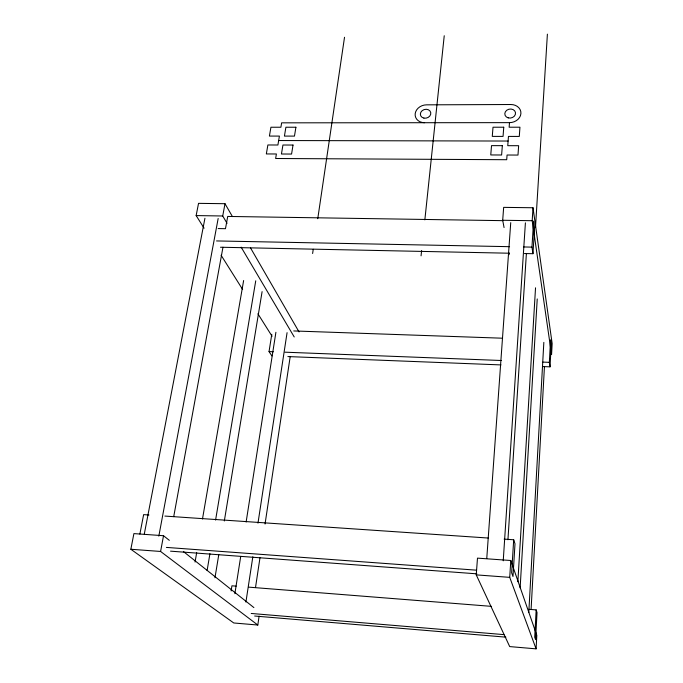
<?xml version="1.0" encoding="UTF-8"?>
<svg xmlns="http://www.w3.org/2000/svg" width="683" height="683" viewBox="0 0 683 683"><rect width="100%" height="100%" fill="white"/><g stroke="black" fill="none" stroke-linecap="round" stroke-linejoin="round"><path stroke-width="1.02" d="M550.028 366.839L551.215 344.514L550.549 339.878L549.354 362.349L550.028 366.839L542.567 366.549M536.095 648.85L536.812 635.301L510.79 560.504L477.485 558.131L476.239 574.873L509.706 646.588L536.095 648.85L509.731 577.357L510.79 560.504M536.164 609.902L534.712 637.188L535.592 639.647L537.026 612.583L536.164 609.902L528.719 609.313M528.787 612.54L543.839 342.379M531.109 609.065L544.445 366.609M520.13 587.884L537.231 298.958M517.868 581.694L535.532 287.808M533.013 207.752L552.154 343.592L551.574 354.588L532.194 220.711L533.013 207.752L503.661 207.367L502.697 220.268L504.063 227.559M513.693 539.766L511.635 572.747L512.984 576.503L514.999 543.847L513.693 539.766L504.122 539.118M532.962 253.7L531.963 247.126L533.594 221.121L534.558 227.891L532.962 253.7L524.424 253.53M535.489 227.456L547.39 34.15M507.939 539.766L526.388 253.495M503.234 560.82L525.406 222.837M486.757 558.574L510.739 222.641M509.484 122.641L509.142 127.217L519.942 127.209L519.293 136.429L508.459 136.412L507.759 145.684L518.645 145.71L517.987 155.067L507.068 155.015L506.709 159.711L275.642 158.499L276.402 153.982L266.336 153.94L267.881 144.975L277.913 145.001L279.407 136.088L269.409 136.071L270.929 127.234L280.901 127.234L281.635 122.838L509.484 122.641A10.8 8.999 -10.5 0 0 520.907 113.549A10.8 8.999 -10.5 0 0 510.841 104.516L426.559 104.84A10.587 8.794 -15.6 0 0 415.179 113.796A10.587 8.794 -15.6 0 0 424.604 122.709M421.061 255.843L421.624 250.55M424.852 219.866L444.24 35.738M169.324 540.338L163.519 535.72L133.911 533.602L130.846 549.252L233.757 622.973L257.807 625.03L259.113 616.151M312.618 253.513L313.241 249.295M317.757 218.705L344.522 37.266M255.553 587.252L259.984 557.746M265.047 524.032L290.215 356.509M245.914 602.073L252.83 556.816M257.978 523.144L287.073 332.655M234.875 593.681L240.664 556.799M246.128 522.017L275.906 332.297M231.119 590.949L231.93 585.809L236.181 586.142M271.894 355.945L269.042 351.574L271.783 334.277M214.966 577.784L218.782 554.639M224.323 520.975L262.101 291.632M207.12 570.45L209.937 553.657M215.58 520.079L255.741 280.815M195.056 562.049L196.687 552.598M202.484 518.986L243.626 280.534M173.721 516.647L222.974 247.229M158.823 536.138L218.167 218.483M257.807 625.03L160.599 551.463L163.519 535.72M227.055 223.324L222.726 215.99L224.997 203.705L198.54 203.355L196.149 215.58L204.08 228.19M144.301 534.038L204.934 218.27M139.87 534.063L143.626 514.632L148.945 514.999M278.664 140.536L508.109 141.04M196.149 215.58L222.726 215.99M502.697 220.268L532.194 220.711M502.688 220.652L227.721 216.434L225.475 228.694L218.176 228.566M216.554 240.937L509.586 246.683M523.443 246.956L531.963 247.126M220.472 247.237L509.501 253.222M293.741 330.948L502.594 338.213M269.042 351.574L273.302 351.736M285.033 352.189L501.39 360.504M542.959 362.101L549.354 362.349M287.876 356.569L501.006 364.918M164.893 516.075L488.174 538.033M166.379 547.407L476.58 570.177M170.537 551.164L476.819 573.831M130.846 549.252L160.599 551.463M476.239 574.873L509.731 577.357M248.954 587.158L491.487 606.359M251.216 613.462L503.917 634.618M254.657 616.023L505.907 637.154M183.42 551.54L253.897 607.588M221.079 255.22L242.61 289.447M257.901 313.77L272.073 336.284M241.142 247.152L294.219 336.958M224.997 203.705L232.459 216.622M250.567 247.989L299.043 331.929M508.758 252.582L509.151 254.665M502.338 145.667L501.621 154.998L490.761 154.947L491.521 145.633L502.338 145.667M503.755 127.217L503.055 136.404L492.272 136.387L493.015 127.217L503.755 127.217M293.024 145.044L291.573 154.051L281.447 154.008L282.941 145.018L293.024 145.044M295.91 127.234L294.475 136.105L284.427 136.096L285.895 127.234L295.91 127.234M423.895 118.099A5.293 4.397 -15.6 0 0 430.725 112.473A5.293 4.397 -15.6 0 0 422.145 110.68A5.293 4.397 -15.6 0 0 423.895 118.099M508.229 117.877A5.396 4.499 -10.5 0 0 515.477 112.567A5.396 4.499 -10.5 0 0 506.812 110.211A5.396 4.499 -10.5 0 0 508.229 117.877"/></g></svg>
